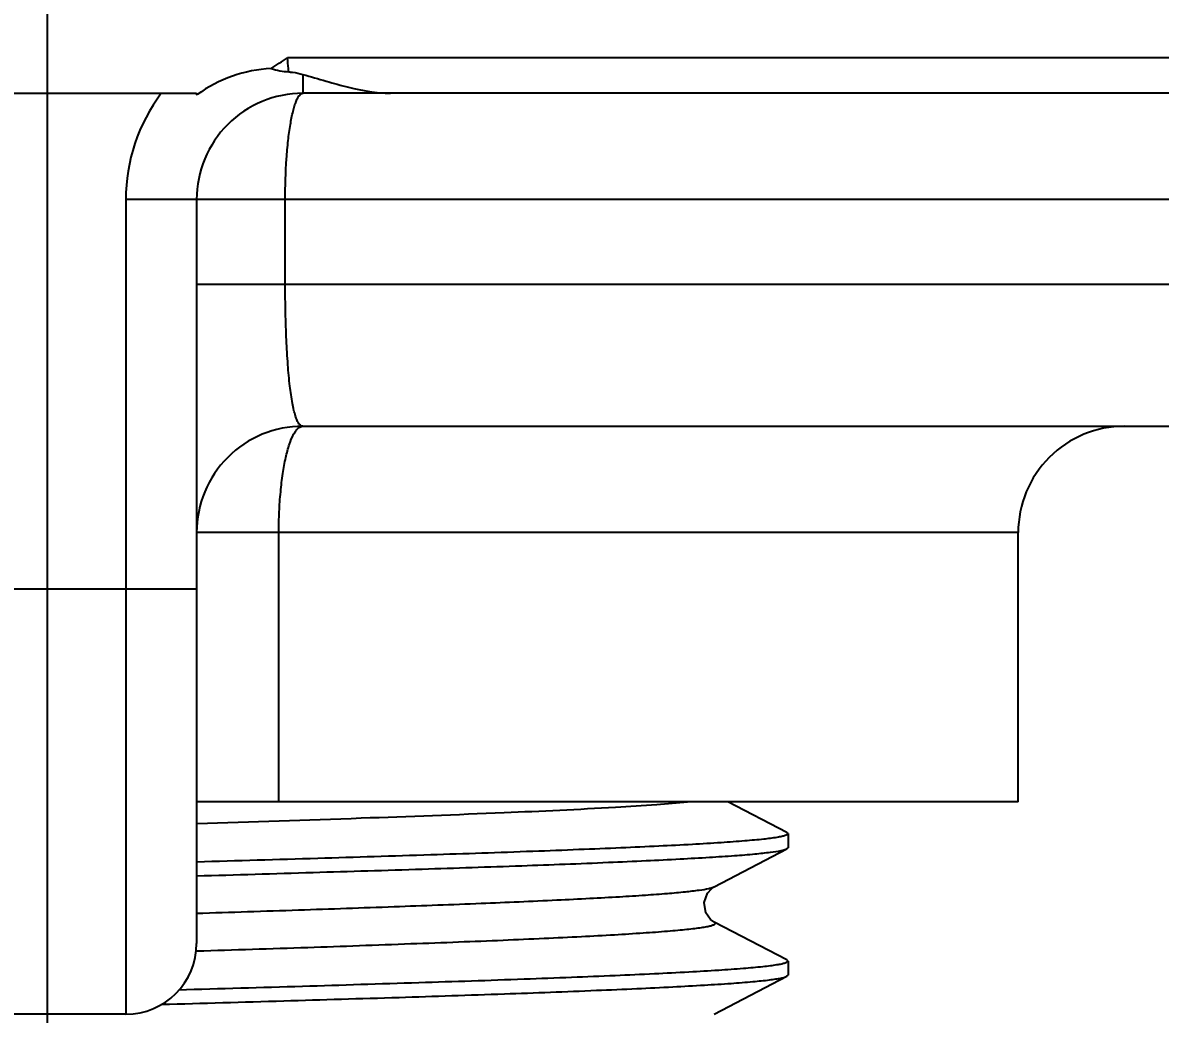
# Model space of a CAD drawing. Header units: millimetres. Extents: x 3495 to 4455, y 26793 to 27144.
# Drawn here: x 3709.77 to 3725.79, y 26972.79 to 26986.74 of the extents above; entities that cross this region are included whole.
import ezdxf

# ---------------------------------------------------------------- set-up
doc = ezdxf.new("R2010")
doc.units = ezdxf.units.MM
doc.styles.get("Standard").update_dxf_attribs({"font": ''})
doc.styles.get('Standard').set_extended_font_data('SimSun')
doc.dimstyles.new('副本 ISO-25-2bei', dxfattribs={"dimscale": 1.7, "dimtxt": 5, "dimasz": 5, "dimexe": 0.5, "dimexo": 0.625, "dimgap": 1, "dimtad": 1, "dimlfac": 0.0393, "dimdsep": 46, "dimtxsty": 'Standard', "dimcen": 2.5, "dimclrd": 1, "dimclre": 1, "dimclrt": 3, "dimadec": 0, "dimazin": 0, "dimtfac": 1, "dimtmove": 0, "dimatfit": 3, "dimfxl": 0, "dimarcsym": 0})

# ---------------------------------------------------------------- blocks, each defined once
blk = doc.blocks.new('*D0')
at = {"color": 1, "lineweight": -2, "transparency": 16777216}
for p, q in [((3710.115, 26987.677), (3710.115, 26937.447)), ((3812.073, 26987.677), (3812.073, 26937.447)), ((3718.615, 26938.297), (3803.573, 26938.297))]:
    blk.add_line(p, q, dxfattribs=at)
at = {"color": 1, "transparency": 16777216}
for points in [[(3718.615, 26939.714), (3718.615, 26936.881), (3710.115, 26938.297)], [(3803.573, 26939.714), (3803.573, 26936.881), (3812.073, 26938.297)]]:
    blk.add_solid(points, dxfattribs=at)
at = {"layer": 'Defpoints', "color": 0, "transparency": 16777216}
for p in [(3710.115, 26988.74), (3812.073, 26988.74), (3812.073, 26938.297)]:
    blk.add_point(p, dxfattribs=at)
at = {"color": 3, "transparency": 16777216, "insert": (3761.094, 26944.247), "char_height": 8.5, "attachment_point": 5, "bg_fill": 3, "box_fill_scale": 1.1, "bg_fill_color": 256, "bg_fill_true_color": 13158600, "bg_fill_transparency": 0}
blk.add_mtext('102', dxfattribs=at)

msp = doc.modelspace()

# ---------------------------------------------------------------- linework, layer by layer
for points in [[(3713.269, 26986.098), (3713.345, 26986.15), (3713.424, 26986.199), (3713.502, 26986.247)], [(3732.518, 26986.247), (3732.518, 26986.247), (3713.502, 26986.247), (3713.502, 26986.247)], [(3713.717, 26986.015), (3713.717, 26986.015), (3713.717, 26985.749), (3713.717, 26985.749)], [(3708.43, 26985.749), (3708.43, 26985.749), (3712.22, 26985.749), (3712.22, 26985.749)], [(3711.722, 26985.749), (3711.398, 26985.317), (3711.223, 26984.792), (3711.223, 26984.253)], [(3712.22, 26985.749), (3712.22, 26985.749), (3712.22, 26985.725), (3712.22, 26985.725)], [(3712.23, 26985.732), (3712.227, 26985.73), (3712.224, 26985.728), (3712.22, 26985.725)], [(3732.019, 26985.749), (3732.019, 26985.749), (3713.717, 26985.749), (3713.717, 26985.749)], [(3711.223, 26984.253), (3711.223, 26984.253), (3711.223, 26972.786), (3711.223, 26972.786)], [(3729.276, 26984.253), (3729.276, 26984.253), (3711.223, 26984.253), (3711.223, 26984.253)], [(3712.22, 26984.253), (3712.22, 26984.253), (3712.22, 26973.783), (3712.22, 26973.783)], [(3713.468, 26983.057), (3713.468, 26983.057), (3713.468, 26984.253), (3713.468, 26984.253)], [(3713.468, 26983.057), (3713.468, 26983.057), (3712.22, 26983.057), (3712.22, 26983.057)], [(3719.51, 26983.057), (3719.51, 26983.057), (3713.468, 26983.057), (3713.468, 26983.057)], [(3729.276, 26983.057), (3729.276, 26983.057), (3719.51, 26983.057), (3719.51, 26983.057)], [(3713.717, 26981.062), (3713.717, 26981.062), (3727.281, 26981.062), (3727.281, 26981.062)], [(3723.791, 26979.566), (3723.791, 26979.566), (3712.22, 26979.566), (3712.22, 26979.566)], [(3713.377, 26975.777), (3713.377, 26975.777), (3713.377, 26979.566), (3713.377, 26979.566)], [(3723.791, 26975.777), (3723.791, 26975.777), (3723.791, 26979.566), (3723.791, 26979.566)], [(3712.22, 26978.768), (3712.22, 26978.768), (3708.43, 26978.768), (3708.43, 26978.768)], [(3723.791, 26975.777), (3723.791, 26975.777), (3712.22, 26975.777), (3712.22, 26975.777)], [(3720.534, 26975.344), (3720.534, 26975.344), (3719.703, 26975.777), (3719.703, 26975.777)], [(3720.549, 26975.328), (3720.549, 26975.328), (3720.534, 26975.344), (3720.534, 26975.344)], [(3720.549, 26975.328), (3720.549, 26975.328), (3720.549, 26975.129), (3720.549, 26975.129)], [(3719.51, 26974.58), (3719.51, 26974.58), (3720.534, 26975.114), (3720.534, 26975.114)], [(3720.534, 26975.114), (3720.534, 26975.114), (3720.549, 26975.129), (3720.549, 26975.129)], [(3720.534, 26973.549), (3720.534, 26973.549), (3719.51, 26974.083), (3719.51, 26974.083)], [(3711.223, 26972.786), (3711.774, 26972.786), (3712.22, 26973.232), (3712.22, 26973.783)], [(3720.549, 26973.534), (3720.549, 26973.534), (3720.534, 26973.549), (3720.534, 26973.549)], [(3720.549, 26973.534), (3720.549, 26973.534), (3720.549, 26973.334), (3720.549, 26973.334)], [(3719.51, 26972.785), (3719.51, 26972.785), (3720.534, 26973.319), (3720.534, 26973.319)], [(3720.534, 26973.319), (3720.534, 26973.319), (3720.549, 26973.334), (3720.549, 26973.334)], [(3711.223, 26972.786), (3711.223, 26972.786), (3709.428, 26972.786), (3709.428, 26972.786)]]:
    msp.add_open_spline(points, degree=3)
for points, knots in [([(3713.518, 26986.051), (3713.516, 26986.066), (3713.513, 26986.082), (3713.512, 26986.098), (3713.512, 26986.098), (3713.505, 26986.148), (3713.502, 26986.197), (3713.502, 26986.247)], [0, 0, 0, 0, 0.5, 0.5, 0.5, 0.5, 1, 1, 1, 1]), ([(3713.269, 26986.098), (3713.084, 26986.088), (3712.899, 26986.051), (3712.724, 26985.99), (3712.724, 26985.99), (3712.548, 26985.928), (3712.381, 26985.841), (3712.23, 26985.732)], [0, 0, 0, 0, 0.5, 0.5, 0.5, 0.5, 1, 1, 1, 1]), ([(3713.272, 26986.098), (3713.311, 26986.085), (3713.351, 26986.074), (3713.392, 26986.067), (3713.392, 26986.067), (3713.434, 26986.059), (3713.476, 26986.054), (3713.518, 26986.051)], [0, 0, 0, 0, 0.5, 0.5, 0.5, 0.5, 1, 1, 1, 1]), ([(3713.518, 26986.051), (3713.535, 26986.049), (3713.552, 26986.048), (3713.569, 26986.045), (3713.569, 26986.045), (3713.619, 26986.039), (3713.668, 26986.029), (3713.717, 26986.015)], [0, 0, 0, 0, 0.5, 0.5, 0.5, 0.5, 1, 1, 1, 1]), ([(3713.717, 26986.015), (3713.826, 26985.984), (3713.935, 26985.951), (3714.044, 26985.921), (3714.044, 26985.921), (3714.149, 26985.89), (3714.254, 26985.861), (3714.36, 26985.834), (3714.36, 26985.834), (3714.554, 26985.786), (3714.751, 26985.749), (3714.95, 26985.749)], [0, 0, 0, 0, 0.333333, 0.333333, 0.333333, 0.333333, 0.666667, 0.666667, 0.666667, 0.666667, 1, 1, 1, 1]), ([(3713.717, 26985.749), (3713.32, 26985.749), (3712.939, 26985.591), (3712.658, 26985.311), (3712.658, 26985.311), (3712.378, 26985.03), (3712.22, 26984.649), (3712.22, 26984.253)], [0, 0, 0, 0, 0.5, 0.5, 0.5, 0.5, 1, 1, 1, 1]), ([(3713.468, 26984.253), (3713.468, 26984.443), (3713.474, 26984.634), (3713.488, 26984.826), (3713.488, 26984.826), (3713.493, 26984.912), (3713.501, 26984.998), (3713.51, 26985.084), (3713.51, 26985.084), (3713.518, 26985.16), (3713.528, 26985.235), (3713.541, 26985.311), (3713.541, 26985.311), (3713.551, 26985.373), (3713.563, 26985.435), (3713.579, 26985.496), (3713.579, 26985.496), (3713.585, 26985.522), (3713.592, 26985.547), (3713.6, 26985.572), (3713.6, 26985.572), (3713.606, 26985.593), (3713.613, 26985.614), (3713.621, 26985.635), (3713.621, 26985.635), (3713.629, 26985.651), (3713.636, 26985.668), (3713.645, 26985.684), (3713.645, 26985.684), (3713.651, 26985.696), (3713.659, 26985.709), (3713.668, 26985.72), (3713.668, 26985.72), (3713.681, 26985.735), (3713.698, 26985.749), (3713.717, 26985.749)], [0, 0, 0, 0, 0.111111, 0.111111, 0.111111, 0.111111, 0.222222, 0.222222, 0.222222, 0.222222, 0.333333, 0.333333, 0.333333, 0.333333, 0.444444, 0.444444, 0.444444, 0.444444, 0.555556, 0.555556, 0.555556, 0.555556, 0.666667, 0.666667, 0.666667, 0.666667, 0.777778, 0.777778, 0.777778, 0.777778, 0.888889, 0.888889, 0.888889, 0.888889, 1, 1, 1, 1]), ([(3713.717, 26981.062), (3713.707, 26981.062), (3713.697, 26981.066), (3713.689, 26981.071), (3713.689, 26981.071), (3713.678, 26981.078), (3713.669, 26981.087), (3713.662, 26981.098), (3713.662, 26981.098), (3713.652, 26981.112), (3713.644, 26981.127), (3713.637, 26981.143), (3713.637, 26981.143), (3713.627, 26981.164), (3713.62, 26981.185), (3713.613, 26981.206), (3713.613, 26981.206), (3713.605, 26981.233), (3713.597, 26981.259), (3713.591, 26981.286), (3713.591, 26981.286), (3713.583, 26981.318), (3713.576, 26981.351), (3713.57, 26981.384), (3713.57, 26981.384), (3713.555, 26981.465), (3713.543, 26981.546), (3713.534, 26981.627), (3713.534, 26981.627), (3713.522, 26981.727), (3713.513, 26981.828), (3713.506, 26981.928), (3713.506, 26981.928), (3713.497, 26982.045), (3713.49, 26982.161), (3713.485, 26982.276), (3713.485, 26982.276), (3713.479, 26982.403), (3713.475, 26982.531), (3713.473, 26982.658), (3713.473, 26982.658), (3713.47, 26982.791), (3713.468, 26982.924), (3713.468, 26983.057)], [0, 0, 0, 0, 0.090909, 0.090909, 0.090909, 0.090909, 0.181818, 0.181818, 0.181818, 0.181818, 0.272727, 0.272727, 0.272727, 0.272727, 0.363636, 0.363636, 0.363636, 0.363636, 0.454545, 0.454545, 0.454545, 0.454545, 0.545455, 0.545455, 0.545455, 0.545455, 0.636364, 0.636364, 0.636364, 0.636364, 0.727273, 0.727273, 0.727273, 0.727273, 0.818182, 0.818182, 0.818182, 0.818182, 0.909091, 0.909091, 0.909091, 0.909091, 1, 1, 1, 1]), ([(3713.717, 26981.062), (3713.32, 26981.062), (3712.939, 26980.905), (3712.658, 26980.624), (3712.658, 26980.624), (3712.378, 26980.344), (3712.22, 26979.963), (3712.22, 26979.566)], [0, 0, 0, 0, 0.5, 0.5, 0.5, 0.5, 1, 1, 1, 1]), ([(3713.377, 26979.566), (3713.377, 26979.664), (3713.379, 26979.761), (3713.384, 26979.858), (3713.384, 26979.858), (3713.388, 26979.951), (3713.394, 26980.045), (3713.404, 26980.138), (3713.404, 26980.138), (3713.411, 26980.225), (3713.422, 26980.311), (3713.434, 26980.398), (3713.434, 26980.398), (3713.446, 26980.473), (3713.46, 26980.549), (3713.477, 26980.624), (3713.477, 26980.624), (3713.491, 26980.687), (3713.507, 26980.749), (3713.528, 26980.81), (3713.528, 26980.81), (3713.544, 26980.857), (3713.562, 26980.905), (3713.586, 26980.949), (3713.586, 26980.949), (3713.596, 26980.965), (3713.606, 26980.982), (3713.618, 26980.998), (3713.618, 26980.998), (3713.628, 26981.01), (3713.638, 26981.023), (3713.65, 26981.033), (3713.65, 26981.033), (3713.669, 26981.049), (3713.693, 26981.062), (3713.717, 26981.062)], [0, 0, 0, 0, 0.111111, 0.111111, 0.111111, 0.111111, 0.222222, 0.222222, 0.222222, 0.222222, 0.333333, 0.333333, 0.333333, 0.333333, 0.444444, 0.444444, 0.444444, 0.444444, 0.555556, 0.555556, 0.555556, 0.555556, 0.666667, 0.666667, 0.666667, 0.666667, 0.777778, 0.777778, 0.777778, 0.777778, 0.888889, 0.888889, 0.888889, 0.888889, 1, 1, 1, 1]), ([(3725.287, 26981.062), (3724.89, 26981.062), (3724.509, 26980.905), (3724.229, 26980.624), (3724.229, 26980.624), (3723.949, 26980.344), (3723.791, 26979.963), (3723.791, 26979.566)], [0, 0, 0, 0, 0.5, 0.5, 0.5, 0.5, 1, 1, 1, 1]), ([(3712.227, 26975.471), (3712.997, 26975.496), (3713.768, 26975.521), (3714.539, 26975.548), (3714.539, 26975.548), (3715.209, 26975.572), (3715.88, 26975.597), (3716.55, 26975.624), (3716.55, 26975.624), (3717.074, 26975.647), (3717.596, 26975.67), (3718.12, 26975.701), (3718.12, 26975.701), (3718.313, 26975.712), (3718.508, 26975.725), (3718.701, 26975.739), (3718.701, 26975.739), (3718.846, 26975.75), (3718.991, 26975.762), (3719.134, 26975.777)], [0, 0, 0, 0, 0.2, 0.2, 0.2, 0.2, 0.4, 0.4, 0.4, 0.4, 0.6, 0.6, 0.6, 0.6, 0.8, 0.8, 0.8, 0.8, 1, 1, 1, 1]), ([(3712.224, 26974.933), (3712.791, 26974.949), (3713.358, 26974.966), (3713.925, 26974.983), (3713.925, 26974.983), (3714.456, 26974.999), (3714.987, 26975.015), (3715.518, 26975.032), (3715.518, 26975.032), (3715.998, 26975.048), (3716.477, 26975.064), (3716.957, 26975.082), (3716.957, 26975.082), (3717.173, 26975.089), (3717.389, 26975.097), (3717.604, 26975.107), (3717.604, 26975.107), (3717.802, 26975.114), (3717.999, 26975.122), (3718.197, 26975.131), (3718.197, 26975.131), (3718.375, 26975.139), (3718.554, 26975.147), (3718.731, 26975.156), (3718.731, 26975.156), (3718.888, 26975.163), (3719.045, 26975.171), (3719.202, 26975.18), (3719.202, 26975.18), (3719.338, 26975.188), (3719.472, 26975.196), (3719.608, 26975.205), (3719.608, 26975.205), (3719.719, 26975.213), (3719.831, 26975.22), (3719.943, 26975.229), (3719.943, 26975.229), (3720.031, 26975.237), (3720.119, 26975.245), (3720.207, 26975.254), (3720.207, 26975.254), (3720.27, 26975.261), (3720.333, 26975.269), (3720.396, 26975.279), (3720.396, 26975.279), (3720.419, 26975.283), (3720.44, 26975.287), (3720.463, 26975.292), (3720.463, 26975.292), (3720.48, 26975.295), (3720.495, 26975.299), (3720.51, 26975.304), (3720.51, 26975.304), (3720.52, 26975.307), (3720.53, 26975.31), (3720.539, 26975.316), (3720.539, 26975.316), (3720.544, 26975.319), (3720.549, 26975.323), (3720.549, 26975.328)], [0, 0, 0, 0, 0.066667, 0.066667, 0.066667, 0.066667, 0.133333, 0.133333, 0.133333, 0.133333, 0.2, 0.2, 0.2, 0.2, 0.266667, 0.266667, 0.266667, 0.266667, 0.333333, 0.333333, 0.333333, 0.333333, 0.4, 0.4, 0.4, 0.4, 0.466667, 0.466667, 0.466667, 0.466667, 0.533333, 0.533333, 0.533333, 0.533333, 0.6, 0.6, 0.6, 0.6, 0.666667, 0.666667, 0.666667, 0.666667, 0.733333, 0.733333, 0.733333, 0.733333, 0.8, 0.8, 0.8, 0.8, 0.866667, 0.866667, 0.866667, 0.866667, 0.933333, 0.933333, 0.933333, 0.933333, 1, 1, 1, 1]), ([(3712.224, 26974.733), (3712.77, 26974.749), (3713.315, 26974.765), (3713.861, 26974.782), (3713.861, 26974.782), (3714.374, 26974.797), (3714.887, 26974.812), (3715.399, 26974.829), (3715.399, 26974.829), (3715.866, 26974.844), (3716.333, 26974.86), (3716.799, 26974.876), (3716.799, 26974.876), (3717.206, 26974.891), (3717.613, 26974.906), (3718.019, 26974.924), (3718.019, 26974.924), (3718.197, 26974.931), (3718.375, 26974.94), (3718.552, 26974.948), (3718.552, 26974.948), (3718.711, 26974.955), (3718.869, 26974.963), (3719.028, 26974.971), (3719.028, 26974.971), (3719.166, 26974.979), (3719.305, 26974.987), (3719.443, 26974.995), (3719.443, 26974.995), (3719.561, 26975.003), (3719.679, 26975.01), (3719.796, 26975.018), (3719.796, 26975.018), (3719.891, 26975.026), (3719.988, 26975.033), (3720.083, 26975.043), (3720.083, 26975.043), (3720.156, 26975.049), (3720.229, 26975.057), (3720.303, 26975.067), (3720.303, 26975.067), (3720.353, 26975.072), (3720.404, 26975.08), (3720.454, 26975.09), (3720.454, 26975.09), (3720.47, 26975.093), (3720.486, 26975.097), (3720.503, 26975.102), (3720.503, 26975.102), (3720.514, 26975.105), (3720.524, 26975.109), (3720.534, 26975.114)], [0, 0, 0, 0, 0.076923, 0.076923, 0.076923, 0.076923, 0.153846, 0.153846, 0.153846, 0.153846, 0.230769, 0.230769, 0.230769, 0.230769, 0.307692, 0.307692, 0.307692, 0.307692, 0.384615, 0.384615, 0.384615, 0.384615, 0.461538, 0.461538, 0.461538, 0.461538, 0.538462, 0.538462, 0.538462, 0.538462, 0.615385, 0.615385, 0.615385, 0.615385, 0.692308, 0.692308, 0.692308, 0.692308, 0.769231, 0.769231, 0.769231, 0.769231, 0.846154, 0.846154, 0.846154, 0.846154, 0.923077, 0.923077, 0.923077, 0.923077, 1, 1, 1, 1]), ([(3712.22, 26974.207), (3712.699, 26974.222), (3713.178, 26974.238), (3713.656, 26974.254), (3713.656, 26974.254), (3714.105, 26974.269), (3714.554, 26974.284), (3715.003, 26974.301), (3715.003, 26974.301), (3715.411, 26974.316), (3715.819, 26974.33), (3716.227, 26974.347), (3716.227, 26974.347), (3716.583, 26974.361), (3716.938, 26974.377), (3717.294, 26974.394), (3717.294, 26974.394), (3717.449, 26974.401), (3717.604, 26974.409), (3717.759, 26974.417), (3717.759, 26974.417), (3717.898, 26974.424), (3718.038, 26974.432), (3718.176, 26974.44), (3718.176, 26974.44), (3718.298, 26974.448), (3718.419, 26974.455), (3718.54, 26974.463), (3718.54, 26974.463), (3718.644, 26974.471), (3718.747, 26974.478), (3718.85, 26974.487), (3718.85, 26974.487), (3718.935, 26974.493), (3719.02, 26974.501), (3719.104, 26974.51), (3719.104, 26974.51), (3719.169, 26974.517), (3719.234, 26974.524), (3719.299, 26974.533), (3719.299, 26974.533), (3719.345, 26974.54), (3719.389, 26974.546), (3719.434, 26974.556), (3719.434, 26974.556), (3719.449, 26974.56), (3719.465, 26974.564), (3719.48, 26974.568), (3719.48, 26974.568), (3719.49, 26974.571), (3719.5, 26974.575), (3719.51, 26974.58)], [0, 0, 0, 0, 0.076923, 0.076923, 0.076923, 0.076923, 0.153846, 0.153846, 0.153846, 0.153846, 0.230769, 0.230769, 0.230769, 0.230769, 0.307692, 0.307692, 0.307692, 0.307692, 0.384615, 0.384615, 0.384615, 0.384615, 0.461538, 0.461538, 0.461538, 0.461538, 0.538462, 0.538462, 0.538462, 0.538462, 0.615385, 0.615385, 0.615385, 0.615385, 0.692308, 0.692308, 0.692308, 0.692308, 0.769231, 0.769231, 0.769231, 0.769231, 0.846154, 0.846154, 0.846154, 0.846154, 0.923077, 0.923077, 0.923077, 0.923077, 1, 1, 1, 1]), ([(3719.51, 26974.083), (3719.51, 26974.083), (3719.503, 26974.087), (3719.503, 26974.087), (3719.503, 26974.087), (3719.503, 26974.087), (3719.457, 26974.121), (3719.457, 26974.121), (3719.457, 26974.121), (3719.457, 26974.121), (3719.392, 26974.212), (3719.392, 26974.212), (3719.392, 26974.212), (3719.392, 26974.212), (3719.366, 26974.359), (3719.366, 26974.359), (3719.366, 26974.359), (3719.366, 26974.359), (3719.413, 26974.489), (3719.413, 26974.489), (3719.413, 26974.489), (3719.413, 26974.489), (3719.474, 26974.556), (3719.474, 26974.556), (3719.474, 26974.556), (3719.474, 26974.556), (3719.51, 26974.58), (3719.51, 26974.58)], [0, 0, 0, 0, 0.142857, 0.142857, 0.142857, 0.142857, 0.285714, 0.285714, 0.285714, 0.285714, 0.428571, 0.428571, 0.428571, 0.428571, 0.571429, 0.571429, 0.571429, 0.571429, 0.714286, 0.714286, 0.714286, 0.714286, 0.857143, 0.857143, 0.857143, 0.857143, 1, 1, 1, 1]), ([(3712.224, 26973.677), (3712.745, 26973.693), (3713.266, 26973.71), (3713.786, 26973.727), (3713.786, 26973.727), (3714.27, 26973.744), (3714.755, 26973.76), (3715.239, 26973.779), (3715.239, 26973.779), (3715.463, 26973.786), (3715.687, 26973.795), (3715.91, 26973.804), (3715.91, 26973.804), (3716.119, 26973.812), (3716.328, 26973.82), (3716.538, 26973.829), (3716.538, 26973.829), (3716.73, 26973.837), (3716.922, 26973.846), (3717.115, 26973.854), (3717.115, 26973.854), (3717.291, 26973.863), (3717.465, 26973.871), (3717.64, 26973.88), (3717.64, 26973.88), (3717.795, 26973.888), (3717.951, 26973.896), (3718.106, 26973.905), (3718.106, 26973.905), (3718.241, 26973.913), (3718.377, 26973.922), (3718.511, 26973.931), (3718.511, 26973.931), (3718.625, 26973.938), (3718.739, 26973.947), (3718.852, 26973.956), (3718.852, 26973.956), (3718.901, 26973.96), (3718.949, 26973.964), (3718.997, 26973.969), (3718.997, 26973.969), (3719.04, 26973.973), (3719.083, 26973.977), (3719.125, 26973.981), (3719.125, 26973.981), (3719.163, 26973.986), (3719.199, 26973.99), (3719.236, 26973.994), (3719.236, 26973.994), (3719.267, 26973.998), (3719.298, 26974.002), (3719.329, 26974.007), (3719.329, 26974.007), (3719.354, 26974.011), (3719.379, 26974.015), (3719.404, 26974.02), (3719.404, 26974.02), (3719.423, 26974.023), (3719.443, 26974.027), (3719.462, 26974.032), (3719.462, 26974.032), (3719.469, 26974.034), (3719.476, 26974.036), (3719.483, 26974.039), (3719.483, 26974.039), (3719.489, 26974.04), (3719.495, 26974.043), (3719.501, 26974.045), (3719.501, 26974.045), (3719.505, 26974.047), (3719.51, 26974.049), (3719.514, 26974.051), (3719.514, 26974.051), (3719.517, 26974.053), (3719.52, 26974.055), (3719.522, 26974.058), (3719.522, 26974.058), (3719.524, 26974.06), (3719.525, 26974.061), (3719.526, 26974.064), (3719.526, 26974.064), (3719.526, 26974.066), (3719.526, 26974.069), (3719.525, 26974.07), (3719.525, 26974.07), (3719.524, 26974.073), (3719.522, 26974.075), (3719.52, 26974.077), (3719.52, 26974.077), (3719.517, 26974.08), (3719.513, 26974.081), (3719.51, 26974.083)], [0, 0, 0, 0, 0.043478, 0.043478, 0.043478, 0.043478, 0.086957, 0.086957, 0.086957, 0.086957, 0.130435, 0.130435, 0.130435, 0.130435, 0.173913, 0.173913, 0.173913, 0.173913, 0.217391, 0.217391, 0.217391, 0.217391, 0.26087, 0.26087, 0.26087, 0.26087, 0.304348, 0.304348, 0.304348, 0.304348, 0.347826, 0.347826, 0.347826, 0.347826, 0.391304, 0.391304, 0.391304, 0.391304, 0.434783, 0.434783, 0.434783, 0.434783, 0.478261, 0.478261, 0.478261, 0.478261, 0.521739, 0.521739, 0.521739, 0.521739, 0.565217, 0.565217, 0.565217, 0.565217, 0.608696, 0.608696, 0.608696, 0.608696, 0.652174, 0.652174, 0.652174, 0.652174, 0.695652, 0.695652, 0.695652, 0.695652, 0.73913, 0.73913, 0.73913, 0.73913, 0.782609, 0.782609, 0.782609, 0.782609, 0.826087, 0.826087, 0.826087, 0.826087, 0.869565, 0.869565, 0.869565, 0.869565, 0.913043, 0.913043, 0.913043, 0.913043, 0.956522, 0.956522, 0.956522, 0.956522, 1, 1, 1, 1]), ([(3711.969, 26973.131), (3712.55, 26973.147), (3713.132, 26973.165), (3713.713, 26973.181), (3713.713, 26973.181), (3714.259, 26973.198), (3714.804, 26973.215), (3715.35, 26973.232), (3715.35, 26973.232), (3715.845, 26973.248), (3716.339, 26973.264), (3716.833, 26973.282), (3716.833, 26973.282), (3717.056, 26973.29), (3717.279, 26973.298), (3717.502, 26973.308), (3717.502, 26973.308), (3717.706, 26973.315), (3717.91, 26973.323), (3718.114, 26973.333), (3718.114, 26973.333), (3718.298, 26973.34), (3718.482, 26973.348), (3718.667, 26973.357), (3718.667, 26973.357), (3718.829, 26973.366), (3718.991, 26973.374), (3719.154, 26973.382), (3719.154, 26973.382), (3719.294, 26973.391), (3719.433, 26973.399), (3719.573, 26973.408), (3719.573, 26973.408), (3719.689, 26973.416), (3719.805, 26973.424), (3719.921, 26973.433), (3719.921, 26973.433), (3720.012, 26973.441), (3720.103, 26973.449), (3720.194, 26973.458), (3720.194, 26973.458), (3720.23, 26973.462), (3720.266, 26973.466), (3720.302, 26973.47), (3720.302, 26973.47), (3720.332, 26973.475), (3720.362, 26973.479), (3720.391, 26973.484), (3720.391, 26973.484), (3720.414, 26973.487), (3720.437, 26973.491), (3720.46, 26973.496), (3720.46, 26973.496), (3720.476, 26973.5), (3720.494, 26973.504), (3720.509, 26973.509), (3720.509, 26973.509), (3720.519, 26973.511), (3720.529, 26973.515), (3720.539, 26973.521), (3720.539, 26973.521), (3720.544, 26973.524), (3720.549, 26973.529), (3720.549, 26973.534)], [0, 0, 0, 0, 0.0625, 0.0625, 0.0625, 0.0625, 0.125, 0.125, 0.125, 0.125, 0.1875, 0.1875, 0.1875, 0.1875, 0.25, 0.25, 0.25, 0.25, 0.3125, 0.3125, 0.3125, 0.3125, 0.375, 0.375, 0.375, 0.375, 0.4375, 0.4375, 0.4375, 0.4375, 0.5, 0.5, 0.5, 0.5, 0.5625, 0.5625, 0.5625, 0.5625, 0.625, 0.625, 0.625, 0.625, 0.6875, 0.6875, 0.6875, 0.6875, 0.75, 0.75, 0.75, 0.75, 0.8125, 0.8125, 0.8125, 0.8125, 0.875, 0.875, 0.875, 0.875, 0.9375, 0.9375, 0.9375, 0.9375, 1, 1, 1, 1]), ([(3711.731, 26972.925), (3712.303, 26972.941), (3712.875, 26972.958), (3713.447, 26972.974), (3713.447, 26972.974), (3713.989, 26972.99), (3714.529, 26973.007), (3715.071, 26973.023), (3715.071, 26973.023), (3715.566, 26973.039), (3716.06, 26973.055), (3716.554, 26973.072), (3716.554, 26973.072), (3716.987, 26973.088), (3717.42, 26973.104), (3717.852, 26973.122), (3717.852, 26973.122), (3718.042, 26973.13), (3718.231, 26973.138), (3718.421, 26973.146), (3718.421, 26973.146), (3718.589, 26973.155), (3718.759, 26973.162), (3718.928, 26973.171), (3718.928, 26973.171), (3719.076, 26973.179), (3719.224, 26973.187), (3719.372, 26973.196), (3719.372, 26973.196), (3719.497, 26973.204), (3719.623, 26973.211), (3719.748, 26973.22), (3719.748, 26973.22), (3719.851, 26973.228), (3719.953, 26973.236), (3720.055, 26973.245), (3720.055, 26973.245), (3720.133, 26973.252), (3720.211, 26973.26), (3720.288, 26973.269), (3720.288, 26973.269), (3720.318, 26973.274), (3720.348, 26973.278), (3720.378, 26973.282), (3720.378, 26973.282), (3720.402, 26973.286), (3720.426, 26973.289), (3720.449, 26973.294), (3720.449, 26973.294), (3720.466, 26973.298), (3720.484, 26973.302), (3720.501, 26973.307), (3720.501, 26973.307), (3720.513, 26973.31), (3720.524, 26973.313), (3720.534, 26973.319)], [0, 0, 0, 0, 0.071429, 0.071429, 0.071429, 0.071429, 0.142857, 0.142857, 0.142857, 0.142857, 0.214286, 0.214286, 0.214286, 0.214286, 0.285714, 0.285714, 0.285714, 0.285714, 0.357143, 0.357143, 0.357143, 0.357143, 0.428571, 0.428571, 0.428571, 0.428571, 0.5, 0.5, 0.5, 0.5, 0.571429, 0.571429, 0.571429, 0.571429, 0.642857, 0.642857, 0.642857, 0.642857, 0.714286, 0.714286, 0.714286, 0.714286, 0.785714, 0.785714, 0.785714, 0.785714, 0.857143, 0.857143, 0.857143, 0.857143, 0.928571, 0.928571, 0.928571, 0.928571, 1, 1, 1, 1])]:
    msp.add_open_spline(points, degree=3, knots=knots)

# ---------------------------------------------------------------- next in the draw order: dimensions: what is measured, and where the dimension line sits
dim = msp.add_linear_dim(base=(3812.073, 26938.297), p1=(3710.115, 26988.74), p2=(3812.073, 26988.74), dimstyle='副本 ISO-25-2bei', override={"dimdec": 1, "dimlfac": 1, "dimtfill": 1})
dim.commit()
dim.dimension.update_dxf_attribs({"geometry": '*D0', "text_midpoint": (3761.094, 26944.247)})

doc.saveas('drawing.dxf')
